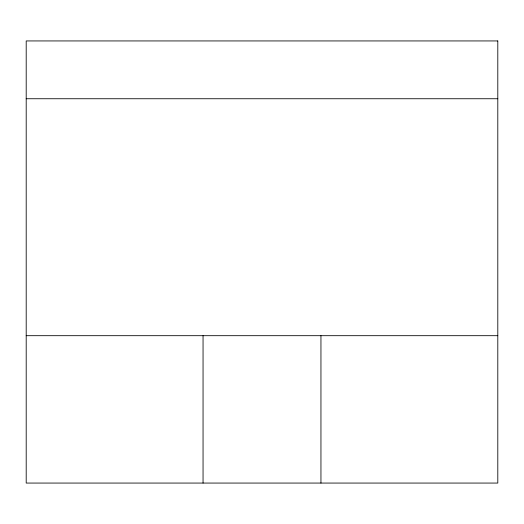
<?xml version="1.0" encoding="UTF-8"?>
<svg xmlns="http://www.w3.org/2000/svg" width="524" height="524" viewBox="0 0 524 524"><rect width="100%" height="100%" fill="white"/><g stroke="black" fill="none" stroke-linecap="round" stroke-linejoin="round"><path stroke-width="0.79" d="M26.2 98.741L497.8 98.741M26.2 335.688L497.8 335.688M320.95 335.688L320.95 483.062M203.05 335.688L203.05 483.062M497.8 40.938L26.2 40.938L26.2 483.062L497.8 483.062L497.8 40.938"/></g></svg>
